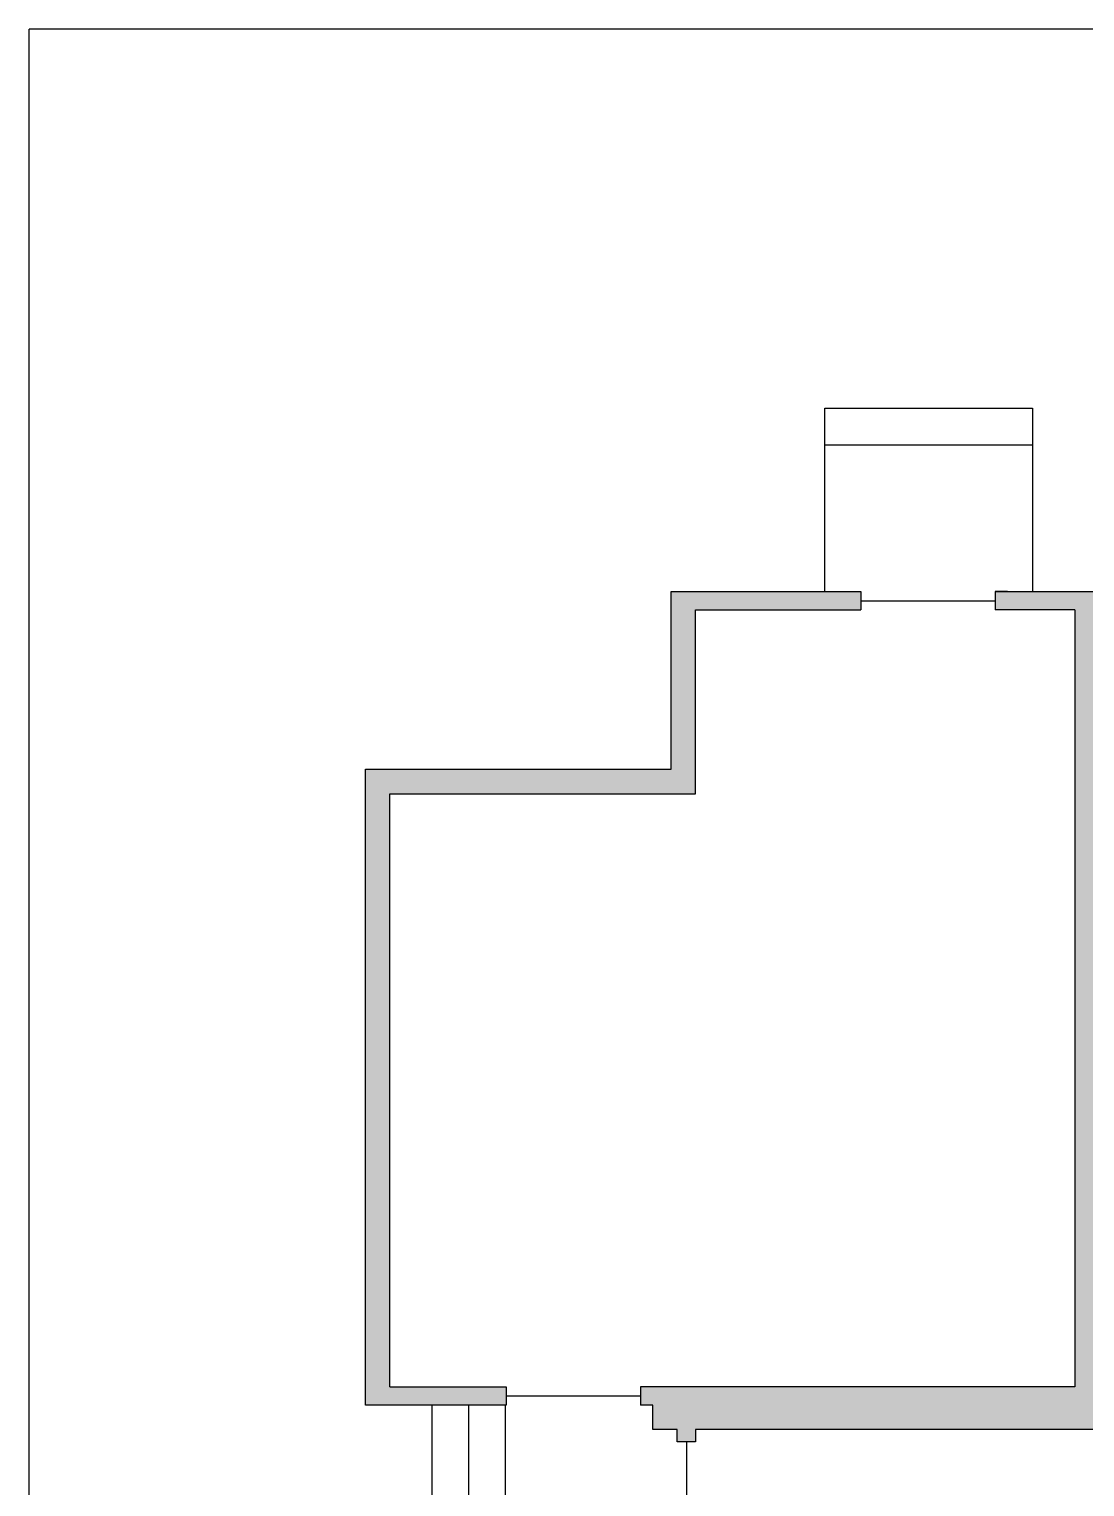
# Model space of a CAD drawing. Header units: millimetres. Extents: x 11638 to 14759, y -7017 to -5124.
# Drawn here: x 11638 to 12501, y -6316 to -5124 of the extents above; entities that cross this region are included whole.
import ezdxf

# ---------------------------------------------------------------- set-up
doc = ezdxf.new("R2010")
doc.units = ezdxf.units.MM

msp = doc.modelspace()

# ---------------------------------------------------------------- hatches: boundary and pattern name
h = msp.add_hatch(color=256)
h.dxf.hatch_style = 1
h.paths.add_polyline_path([(12182.5, -5598.7), (12317.5, -5598.7), (12317.5, -5583.7), (12162.5, -5583.7), (12162.5, -5729), (11912.5, -5729), (11912.5, -6249), (12027.5, -6249), (12027.5, -6234), (11932.5, -6234), (11932.5, -5749), (12182.5, -5749)])
h = msp.add_hatch(color=256)
h.dxf.hatch_style = 1
h.paths.add_polyline_path([(12137.5, -6234), (12137.5, -6249), (12147.5, -6249), (12147.5, -6269), (12167.5, -6269), (12167.5, -6279), (12182.5, -6279), (12182.5, -6269), (12522.5, -6269), (12522.5, -6169), (12512.5, -6169), (12512.5, -5824), (12522.5, -5823.7), (12522.5, -5623.7), (12532.5, -5623.7), (12532.5, -5603.7), (12532.5, -5602.2), (12532.5, -5588.9), (12532.5, -5583.7), (12427.5, -5583.7), (12427.5, -5598.7), (12492.5, -5598.7), (12492.5, -6234)])

# ---------------------------------------------------------------- linework, layer by layer
for p, q in [((13864.5, -5123.7), (11637.5, -5123.7)), ((11637.5, -7017), (11637.5, -5123.7)), ((12288, -5583.7), (12288, -5433.7)), ((12288, -5433.7), (12458, -5433.7)), ((12458, -5433.7), (12458, -5583.7)), ((12288, -5463.7), (12458, -5463.7)), ((12162.5, -5729), (12162.5, -5583.7)), ((12162.5, -5583.7), (12317.5, -5583.7)), ((12317.5, -5583.7), (12317.5, -5598.7)), ((12317.5, -5591.2), (12427.5, -5591.2)), ((12427.5, -5583.7), (12532.5, -5583.7)), ((12437.5, -5583.7), (12427.5, -5583.7)), ((12427.5, -5583.7), (12427.5, -5598.7)), ((12182.5, -5749), (12182.5, -5598.7)), ((12182.5, -5598.7), (12317.5, -5598.7)), ((12492.5, -5598.7), (12427.5, -5598.7)), ((12492.5, -5598.7), (12492.5, -6234)), ((11912.5, -6249), (11912.5, -5729)), ((11912.5, -5729), (12162.5, -5729)), ((11932.5, -6234), (11932.5, -5749)), ((11932.5, -5749), (12182.5, -5749)), ((11932.5, -6234), (12027.5, -6234)), ((12027.5, -6234), (12027.5, -6249)), ((12492.5, -6234), (12137.5, -6234)), ((12137.5, -6234), (12137.5, -6249)), ((12027.5, -6241.5), (12137.5, -6241.5)), ((12027.5, -6249), (11912.5, -6249)), ((11966.7, -6249), (11966.7, -6409)), ((11996.7, -6249), (11996.7, -6409)), ((12026.7, -6249), (12026.7, -6409)), ((12147.5, -6249), (12137.5, -6249)), ((12147.5, -6269), (12147.5, -6249)), ((12167.5, -6269), (12147.5, -6269)), ((12167.5, -6279), (12167.5, -6269)), ((12522.5, -6269), (12182.5, -6269)), ((12182.5, -6269), (12182.5, -6279)), ((12182.5, -6279), (12167.5, -6279)), ((12175, -6279), (12175, -6389))]:
    msp.add_line(p, q)

doc.saveas('drawing.dxf')
